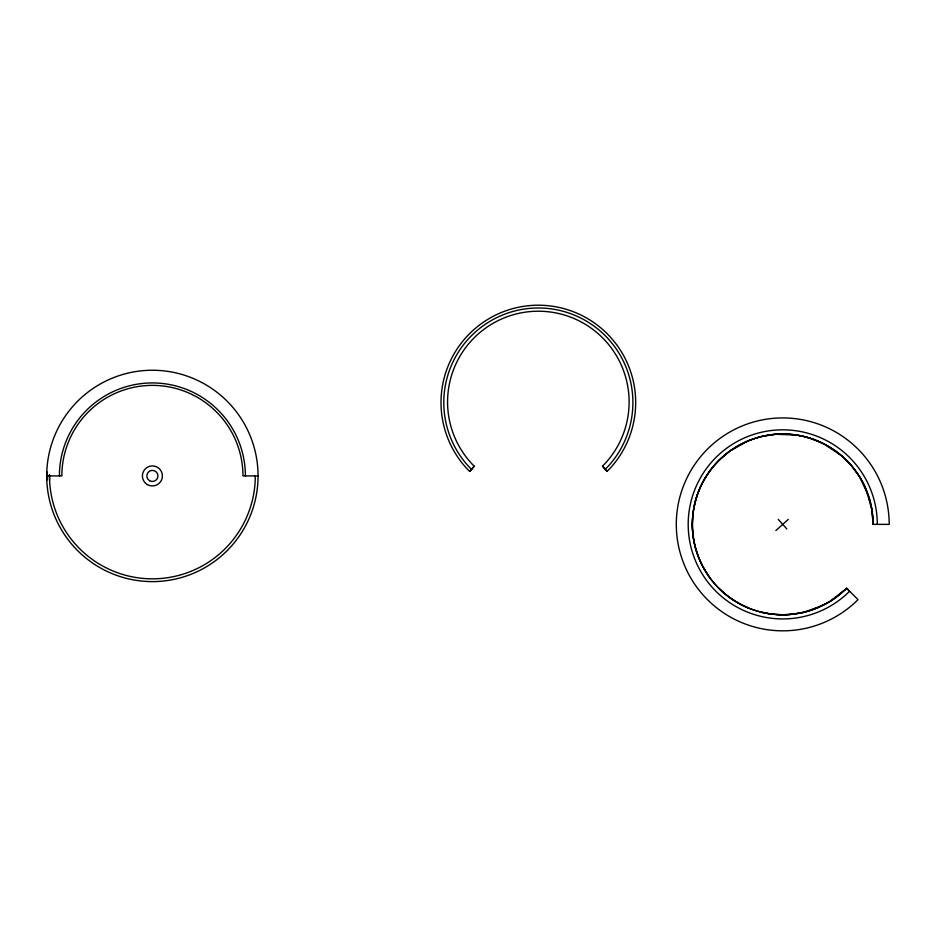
<?xml version="1.0" encoding="UTF-8"?>
<svg xmlns="http://www.w3.org/2000/svg" width="936" height="936" viewBox="0 0 936 936"><rect width="100%" height="100%" fill="white"/><g stroke="black" fill="none" stroke-linecap="round" stroke-linejoin="round"><path stroke-width="1.4" d="M696.7 551.983C688.674 527.424 691.996 499.391 705.545 477.383M692.617 517.947L692.371 524.265M692.698 516.812L693.424 510.705M693.599 509.594L694.84 503.369M694.945 502.995C700.97 477.84 718.415 455.633 741.511 443.956M705.732 477.079L709.277 471.779M709.909 470.89L713.735 466.023M471.568 469.404L474.236 466.175L472.867 464.853A90.769 90.769 0 0 1 474.154 337.802A90.769 90.769 0 0 1 601.204 336.504A90.769 90.769 0 0 1 605.089 463.507L602.48 466.128L605.147 469.345L607.113 471.311L609.921 468.503A97.332 97.332 0 0 0 605.756 332.327A97.332 97.332 0 0 0 469.521 333.719A97.332 97.332 0 0 0 468.129 469.954L469.65 471.405L471.568 469.404L470.129 468.023A94.559 94.559 0 0 1 471.487 335.685A94.559 94.559 0 0 1 603.825 334.327A94.559 94.559 0 0 1 607.873 466.619L605.147 469.345M714.449 465.215L718.778 460.524M469.65 471.405L474.236 466.175M719.023 460.29L729.624 451.257L747.607 441.125M877.301 524.371A94.559 94.559 0 0 0 758.277 433.04A94.559 94.559 0 0 0 700.853 571.65A94.559 94.559 0 0 0 849.607 591.236L846.706 588.334L836.117 597.297M775.897 530.548L788.287 519.375M835.789 597.554L830.524 601.064M829.553 601.673L824.195 604.668M823.165 605.183L803.86 612.331L790.183 614.437M741.71 443.839C756.44 436.469 773.183 432.888 789.633 434.257M817.339 607.873L829.975 601.438L846.706 588.334M748.566 440.716L754.404 438.563M817.023 607.99C793.166 617.889 765.04 616.789 742.037 605.054M755.399 438.247L761.576 436.504M761.857 436.445L775.652 434.269L796.29 435.029M789.727 614.484L783.432 614.73M782.262 614.741L776.143 614.496M46.8 475.921L61.916 475.921L61.916 472.235A90.546 90.546 0 0 1 154.241 385.398A90.546 90.546 0 0 1 242.951 475.921L258.067 475.921A105.674 105.674 0 0 0 99.555 384.404A105.674 105.674 0 0 0 99.555 567.45A105.674 105.674 0 0 0 258.067 475.921M774.973 614.402L768.725 613.653M789.832 434.269C806.247 435.673 822.393 441.371 835.708 451.14M797.297 435.181L803.427 436.41M768.257 613.571L761.647 612.261M804.422 436.644L810.67 438.411M810.857 438.481L823.774 443.839L840.973 455.282M748.157 607.873C730.805 600.62 715.712 587.937 705.873 571.884M741.605 604.843L736.117 601.778M735.111 601.169L730.033 597.765M729.074 597.074L724.136 593.178M835.871 451.257C849.127 461.027 859.915 474.306 866.163 489.586M841.756 455.937L846.343 460.173M723.785 592.862L718.836 588.288M847.057 460.898L851.467 465.672M778.237 519.375L786.837 528.922M602.48 466.128L607.113 471.311M851.596 465.835L859.81 477.149L868.491 495.869M702.55 565.999L709.628 577.5M705.685 571.603C697.168 557.54 692.371 541.148 692.371 524.686M702.012 564.97L699.449 559.4M699.005 558.324L696.829 552.404M866.245 489.785L872.013 510.237L873.124 524.371A90.382 90.382 0 0 0 759.353 437.065A90.382 90.382 0 0 0 704.469 569.568A90.382 90.382 0 0 0 846.659 588.288L858.019 599.648A106.458 106.458 0 0 1 690.557 577.606A106.458 106.458 0 0 1 755.188 421.551A106.458 106.458 0 0 1 889.2 524.371L873.124 524.371L872.048 510.471M868.819 496.864L870.515 502.854M870.749 503.872L872.001 510.155M59.471 475.921L59.471 472.13A92.992 92.992 0 0 1 154.288 382.953A92.992 92.992 0 0 1 245.396 475.921M49.573 475.921L49.573 480.121M46.8 471.615L46.8 480.238M255.294 475.921A102.901 102.901 0 0 1 151.69 578.822A102.901 102.901 0 0 1 49.503 474.529M149.608 480.741A5.557 5.557 0 0 0 157.95 475.921A5.557 5.557 0 0 0 149.608 471.112A5.557 5.557 0 0 0 149.608 480.741M147.385 484.591A10.015 10.015 0 0 0 162.408 475.921A10.015 10.015 0 0 0 147.385 467.251A10.015 10.015 0 0 0 147.385 484.591"/></g></svg>
